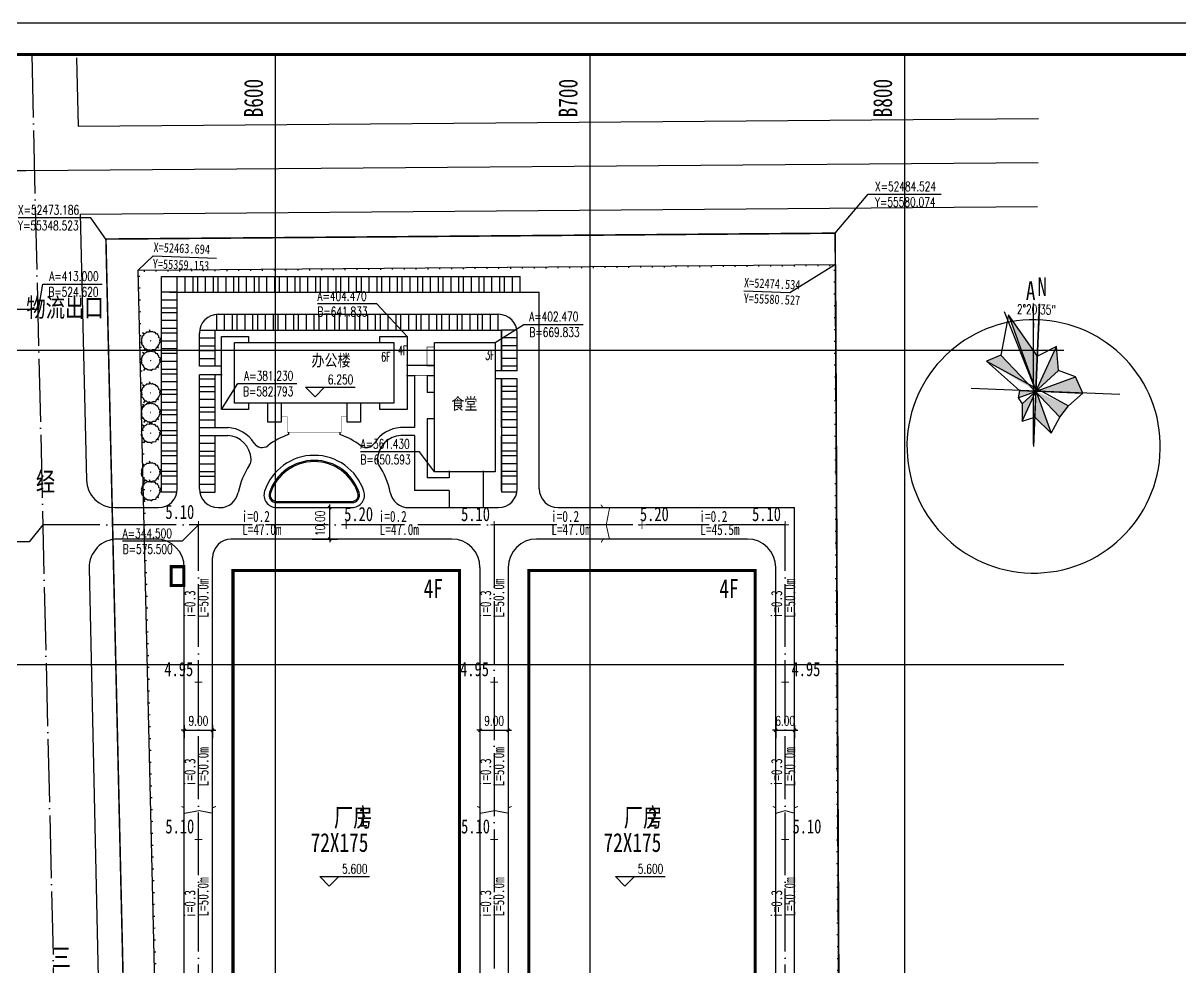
# Model space of a CAD drawing. Extents: x -170 to 1091, y -90 to 504.
# Drawn here: x 519.8 to 887.5, y 204 to 504.1 of the extents above; entities that cross this region are included whole.
import ezdxf

# ---------------------------------------------------------------- set-up
doc = ezdxf.new("R2010")
doc.units = 0
doc.header["$LTSCALE"] = 1000
for name, pattern in [('DASH', [0.35, 0.25, -0.1]), ('DOTE', [2.42, 2, -0.2, 0.02, -0.2]), ('X3', [5, 4, -1])]:
    doc.linetypes.add(name, pattern=pattern)
doc.layers.get('0').update_dxf_attribs({"linetype": 'CONTINUOUS'})
doc.layers.get('Defpoints').update_dxf_attribs({"linetype": 'CONTINUOUS'})
for name, color, linetype in [('4', 4, 'CONTINUOUS'), ('DIM_COOR', 3, 'CONTINUOUS'), ('DIM_ELEV', 3, 'CONTINUOUS'), ('DIM_SYMB', 3, 'CONTINUOUS'), ('DL', 7, 'CONTINUOUS'), ('DOTE', 1, 'DOTE'), ('PUB_DIM', 3, 'CONTINUOUS'), ('PUB_TAB', 7, 'CONTINUOUS'), ('PUB_TEXT', 7, 'CONTINUOUS'), ('PUB_TITLE', 4, 'CONTINUOUS'), ('road', 2, 'CONTINUOUS'), ('方格网', 6, 'CONTINUOUS'), ('绿化', 3, 'CONTINUOUS'), ('选址蓝线', 5, 'CONTINUOUS'), ('道路HK', 1, 'CONTINUOUS')]:
    doc.layers.add(name, color=color, linetype=linetype)
doc.styles.add('_TCH_DIM', font='SIMPLEX', dxfattribs={"bigfont": 'GBCBIG'})
doc.styles.add('_TCH_WINDOW', font='SIMPLEX', dxfattribs={"bigfont": 'GBCBIG'})
doc.styles.add('DIM_FONT', font='SIMPLEX', dxfattribs={"width": 0.7, "bigfont": 'GBCBIG'})
doc.styles.add('HT', font='', dxfattribs={"width": 0.8})
doc.styles.add('HZ', font='', dxfattribs={"width": 0.75})
doc.styles.get("Standard").update_dxf_attribs({"font": '', "width": 0.75})
doc.styles.get('HT').set_extended_font_data('SimSun')
doc.styles.get('HZ').set_extended_font_data('SimSun')
doc.styles.get('STANDARD').set_extended_font_data('SimSun')
doc.dimstyles.new('ANGL1', dxfattribs={"dimscale": 0.01, "dimtxt": 300, "dimasz": 100, "dimexe": 250, "dimexo": 300, "dimgap": 150, "dimtad": 1, "dimdec": 0, "dimtxsty": 'DIM_FONT', "dimcen": 2.5, "dimclrt": 7, "dimaunit": 1, "dimadec": 4, "dimazin": 2, "dimtfac": 1, "dimtdec": 0, "dimtix": 1, "dimtmove": 2, "dimatfit": 3})
doc.dimstyles.new('DIMN1', dxfattribs={"dimscale": 0.01, "dimtxt": 300, "dimasz": 100, "dimexe": 250, "dimexo": 300, "dimgap": 150, "dimtad": 1, "dimtxsty": 'DIM_FONT', "dimblk": 'ARCHTICK', "dimcen": 2.5, "dimclrt": 7, "dimazin": 2, "dimtfac": 1, "dimtdec": 0, "dimtix": 1, "dimtmove": 2, "dimatfit": 3, "dimldrblk": 'ARCHTICK'})

# ---------------------------------------------------------------- blocks, each defined once
blk = doc.blocks.new('$plan$00000783')
for p, q in [((-1411.4, 134.475), (-1535.375, 61.125)), ((-1535.375, 61.125), (-1420.925, 0)), ((-1249.275, 916.925), (-1459.075, 916.925)), ((-1459.075, 916.925), (-1316.025, 843.575)), ((-1420.925, 0), (-1363.725, -171.15)), ((-1382.775, 281.2), (-1411.4, 134.475)), ((-1306.5, 525.7), (-1401.85, 427.9)), ((-1401.85, 427.9), (-1382.775, 281.2)), ((-1316.025, 843.575), (-1220.675, 684.625)), ((-1220.675, 684.625), (-1306.5, 525.7)), ((-1077.625, 941.375), (-1249.275, 916.925)), ((-982.25, 1051.4), (-1077.625, 941.375)), ((-858.275, 1259.25), (-982.25, 1149.2)), ((-982.25, 1149.2), (-982.25, 1051.4)), ((-677.1, 1271.475), (-858.275, 1259.25)), ((-495.9, 1381.5), (-677.1, 1271.475)), ((-371.925, 1369.275), (-495.9, 1381.5)), ((-257.5, 1442.625), (-371.925, 1369.275)), ((-133.525, 1381.5), (-257.5, 1442.625)), ((-57.225, 1662.7), (-133.525, 1381.5)), ((-19.075, 1442.625), (-57.225, 1662.7)), ((114.425, 1418.175), (-19.075, 1442.625)), ((28.6, 36.675), (0, 0)), ((0, 0), (57.2, 0)), ((57.2, 0), (28.6, 36.675)), ((286.075, 1491.525), (114.425, 1418.175)), ((419.6, 1528.2), (286.075, 1491.525)), ((734.3, 1271.475), (419.6, 1528.2)), ((848.725, 1198.125), (734.3, 1271.475)), ((944.1, 1247.025), (848.725, 1198.125)), ((1134.825, 1185.9), (944.1, 1247.025)), ((1125.275, 1063.625), (1134.825, 1185.9)), ((1153.9, 978.05), (1125.275, 1063.625)), ((1316.025, 806.9), (1153.9, 978.05)), ((1411.375, 696.85), (1316.025, 806.9)), ((1430.45, 415.675), (1411.375, 696.85)), ((1516.275, 342.325), (1430.45, 415.675)), ((1754.675, 342.325), (1516.275, 342.325)), ((1525.8, 85.575), (1563.95, 195.6)), ((1554.425, -73.35), (1525.8, 85.575)), ((1563.95, 195.6), (1735.625, 281.2)), ((1735.625, 281.2), (1926.35, 354.55)), ((1926.35, 354.55), (1754.675, 342.325)), ((-1363.725, -171.15), (-1401.85, -330.1)), ((-1401.85, -330.1), (-1354.175, -513.475)), ((-1354.175, -513.475), (-1249.275, -586.825)), ((-1249.275, -586.825), (-1220.675, -684.65)), ((-1220.675, -684.65), (-1220.675, -806.9)), ((-1220.675, -806.9), (-1068.075, -880.25)), ((-1010.875, -1198.125), (-1077.625, -1357.05)), ((-1077.625, -1357.05), (-953.65, -1234.8)), ((-1068.075, -880.25), (-991.8, -978.05)), ((-991.8, -978.05), (-1010.875, -1198.125)), ((-953.65, -1234.8), (-829.675, -1149.225)), ((-829.675, -1149.225), (-734.3, -1173.675)), ((-734.3, -1173.675), (-619.875, -1295.925)), ((-619.875, -1295.925), (-476.825, -1405.95)), ((-476.825, -1405.95), (-343.325, -1418.175)), ((-343.325, -1418.175), (-28.625, -1503.775)), ((-28.625, -1503.775), (57.2, -1797.175)), ((57.2, -1797.175), (95.35, -1503.775)), ((95.35, -1503.775), (133.5, -1454.85)), ((133.5, -1454.85), (267, -1405.95)), ((267, -1405.95), (410.05, -1418.175)), ((410.05, -1418.175), (619.85, -1357.05)), ((619.85, -1357.05), (743.825, -1259.25)), ((743.825, -1259.25), (905.95, -1234.8)), ((905.95, -1234.8), (982.25, -1124.775)), ((982.25, -1124.775), (1125.275, -990.275)), ((1125.275, -990.275), (1134.825, -892.475)), ((1134.825, -892.475), (1182.5, -868.025)), ((1182.5, -868.025), (1354.15, -904.7)), ((1211.125, -733.55), (1354.15, -709.1)), ((1354.15, -904.7), (1211.125, -733.55)), ((1354.15, -709.1), (1401.825, -647.975)), ((1401.825, -647.975), (1459.05, -537.925)), ((1449.525, -452.35), (1487.675, -146.7)), ((1497.2, -513.475), (1449.525, -452.35)), ((1459.05, -537.925), (1497.2, -513.475)), ((1487.675, -146.7), (1554.425, -73.35))]:
    blk.add_line(p, q)
blk = doc.blocks.new('_ArchTick')
at = {"color": 0, "linetype": 'ByBlock', "const_width": 0.4}
blk.add_lwpolyline([(-0.5, -0.5), (0.5, 0.5)], dxfattribs=at)
blk = doc.blocks.new('*D60')
at = {"layer": 'Defpoints', "color": 0, "linetype": 'Continuous', "transparency": 16777216}
for p in [(571, 283.84), (580, 283.84), (580, 279.2)]:
    blk.add_point(p, dxfattribs=at)
at = {"layer": 'PUB_DIM', "color": 0, "linetype": 'Continuous', "lineweight": -2, "transparency": 16777216}
for p, q in [((571, 280.84), (571, 276.7)), ((580, 280.84), (580, 276.7)), ((571, 279.2), (570, 279.2)), ((571, 279.2), (580, 279.2)), ((580, 279.2), (581, 279.2))]:
    blk.add_line(p, q, dxfattribs=at)
blk.add_blockref('_ArchTick', (571, 279.2), dxfattribs=at)
at = {"layer": 'PUB_DIM', "color": 0, "linetype": 'Continuous', "lineweight": -2, "transparency": 16777216, "rotation": 180}
blk.add_blockref('_ArchTick', (580, 279.2), dxfattribs=at)
at = {"layer": 'PUB_DIM', "color": 7, "linetype": 'Continuous', "transparency": 16777216, "insert": (575.5, 282.2), "char_height": 3, "attachment_point": 5, "style": 'DIM_FONT'}
blk.add_mtext('\\A1;9.00', dxfattribs=at)
blk = doc.blocks.new('*D61')
at = {"layer": 'Defpoints', "color": 0, "linetype": 'Continuous', "transparency": 16777216}
for p in [(759, 283.84), (765, 283.84), (765, 279.2)]:
    blk.add_point(p, dxfattribs=at)
at = {"layer": 'PUB_DIM', "color": 0, "linetype": 'Continuous', "lineweight": -2, "transparency": 16777216}
for p, q in [((759, 280.84), (759, 276.7)), ((765, 280.84), (765, 276.7)), ((759, 279.2), (758, 279.2)), ((759, 279.2), (765, 279.2)), ((765, 279.2), (766, 279.2))]:
    blk.add_line(p, q, dxfattribs=at)
blk.add_blockref('_ArchTick', (759, 279.2), dxfattribs=at)
at = {"layer": 'PUB_DIM', "color": 0, "linetype": 'Continuous', "lineweight": -2, "transparency": 16777216, "rotation": 180}
blk.add_blockref('_ArchTick', (765, 279.2), dxfattribs=at)
at = {"layer": 'PUB_DIM', "color": 7, "linetype": 'Continuous', "transparency": 16777216, "insert": (762, 282.2), "char_height": 3, "attachment_point": 5, "style": 'DIM_FONT'}
blk.add_mtext('\\A1;6.00', dxfattribs=at)
blk = doc.blocks.new('*D62')
at = {"layer": 'Defpoints', "color": 0, "linetype": 'Continuous', "transparency": 16777216}
for p in [(665, 283.84), (674, 283.84), (674, 279.2)]:
    blk.add_point(p, dxfattribs=at)
at = {"layer": 'PUB_DIM', "color": 0, "linetype": 'Continuous', "lineweight": -2, "transparency": 16777216}
for p, q in [((665, 280.84), (665, 276.7)), ((674, 280.84), (674, 276.7)), ((665, 279.2), (664, 279.2)), ((665, 279.2), (674, 279.2)), ((674, 279.2), (675, 279.2))]:
    blk.add_line(p, q, dxfattribs=at)
blk.add_blockref('_ArchTick', (665, 279.2), dxfattribs=at)
at = {"layer": 'PUB_DIM', "color": 0, "linetype": 'Continuous', "lineweight": -2, "transparency": 16777216, "rotation": 180}
blk.add_blockref('_ArchTick', (674, 279.2), dxfattribs=at)
at = {"layer": 'PUB_DIM', "color": 7, "linetype": 'Continuous', "transparency": 16777216, "insert": (669.5, 282.2), "char_height": 3, "attachment_point": 5, "style": 'DIM_FONT'}
blk.add_mtext('\\A1;9.00', dxfattribs=at)
blk = doc.blocks.new('*D113')
at = {"layer": 'Defpoints', "color": 0, "linetype": 'Continuous', "transparency": 16777216}
for p in [(841, 411.73), (842.1, 409.72), (842.73, 411.7), (841, 369.46)]:
    blk.add_point(p, dxfattribs=at)
at = {"layer": 'PUB_DIM', "color": 0, "linetype": 'Continuous', "transparency": 16777216}
for p, q in [((841, 408.73), (841, 407.23)), ((842.61, 408.7), (842.54, 407.2))]:
    blk.add_line(p, q, dxfattribs=at)
blk.add_arc((841, 369.46), 40.27, 89.0797, 88.5772, dxfattribs=at)
for points in [[(842, 409.55), (842, 409.89), (841, 409.73)], [(841.65, 409.89), (841.64, 409.56), (842.65, 409.7)]]:
    blk.add_solid(points, dxfattribs=at)
at = {"layer": 'PUB_DIM', "color": 7, "linetype": 'Continuous', "transparency": 16777216, "insert": (841.89, 413.01), "char_height": 3, "attachment_point": 5, "rotation": 358.8285, "style": 'DIM_FONT'}
blk.add_mtext('\\A1;2°20\'35"', dxfattribs=at)
blk = doc.blocks.new('*D107')
at = {"layer": 'Defpoints', "color": 0, "linetype": 'Continuous', "transparency": 16777216}
for p in [(608.63, 350), (617.22, 350), (608.63, 340)]:
    blk.add_point(p, dxfattribs=at)
at = {"layer": 'PUB_DIM', "color": 0, "linetype": 'Continuous', "lineweight": -2, "transparency": 16777216}
for p, q in [((611.63, 350), (619.72, 350)), ((617.22, 350), (617.22, 351)), ((617.22, 340), (617.22, 350)), ((611.63, 340), (619.72, 340)), ((617.22, 340), (617.22, 339))]:
    blk.add_line(p, q, dxfattribs=at)
for p, rotation in [((617.22, 350), 270), ((617.22, 340), 90)]:
    blk.add_blockref('_ArchTick', p, dxfattribs=dict(at, rotation=rotation))
at = {"layer": 'PUB_DIM', "color": 7, "linetype": 'Continuous', "transparency": 16777216, "insert": (614.22, 345), "char_height": 3, "attachment_point": 5, "rotation": 90, "style": 'DIM_FONT'}
blk.add_mtext('\\A1;10.00', dxfattribs=at)
blk = doc.blocks.new('$LinePat$围墙')
at = {"color": 0}
blk.add_line((600, 0), (600, -160), dxfattribs=at)
at = {"color": 0, "const_width": 40}
blk.add_lwpolyline([(0, 0), (1201, 0)], dxfattribs=at)

msp = doc.modelspace()

# ---------------------------------------------------------------- linework, layer by layer
at = {"linetype": 'Continuous'}
for p, q in [((841.00053, 370.02875), (841.00053, 414.93255)), ((842.85382, 414.75485), (841.00053, 369.46054)), ((868.34183, 385.9236), (821.1794, 387.85334))]:
    msp.add_line(p, q, dxfattribs=at)
at = {"linetype": 'Continuous', "const_width": 0.3, "flags": 128}
for points in [[(703.48073, 350.93709), (704.06506, 350), (706.20759, 350), (705.13632, 344.5), (706.1589, 340), (704.16244, 340), (703.52942, 338.95606)], [(575.5, 345.74591), (575.5, 343.25409)], [(622.5, 345.74591), (622.5, 343.25409)], [(669.5, 345.74591), (669.5, 343.25409)], [(716.5, 345.74591), (716.5, 343.25409)], [(762, 345.74591), (762, 343.25409)], [(574.25409, 344.5), (576.74591, 344.5)], [(621.25409, 344.5), (623.74591, 344.5)], [(668.25409, 344.5), (670.74591, 344.5)], [(715.25409, 344.5), (717.74591, 344.5)], [(760.75409, 344.5), (763.24591, 344.5)], [(574.25409, 294.5), (576.74591, 294.5)], [(575.5, 295.74591), (575.5, 293.25409)], [(668.25409, 294.5), (670.74591, 294.5)], [(669.5, 295.74591), (669.5, 293.25409)], [(760.75409, 294.5), (763.24591, 294.5)], [(762, 295.74591), (762, 293.25409)], [(570.09968, 254.99111), (571, 254.57656), (571, 252.78018), (575.75062, 253.65534), (580, 252.82624), (580, 254.5305), (581.07526, 255.00369)], [(664.09968, 254.99111), (665, 254.57656), (665, 252.78018), (669.75062, 253.65534), (674, 252.82624), (674, 254.5305), (675.07526, 255.00369)], [(758.09968, 254.99111), (759, 254.57656), (759, 252.78018), (762, 253.65534), (765, 252.82624), (765, 254.5305), (766.07526, 255.00369)], [(574.25409, 244.5), (576.74591, 244.5)], [(575.5, 245.74591), (575.5, 243.25409)], [(668.25409, 244.5), (670.74591, 244.5)], [(669.5, 245.74591), (669.5, 243.25409)], [(760.75409, 244.5), (763.24591, 244.5)], [(762, 245.74591), (762, 243.25409)]]:
    msp.add_lwpolyline(points, dxfattribs=at)
at = {"linetype": 'Continuous', "const_width": 1, "flags": 128}
msp.add_lwpolyline([(570.85776, 331.23078), (566.85776, 331.23078), (566.85776, 325.23078), (570.85776, 325.23078)], close=True, dxfattribs=at)
at = {"linetype": 'DASH', "ltscale": 0.03, "const_width": 1, "flags": 128}
for points in [[(586.5, 330), (586.5, 155), (658.5, 155), (658.5, 330)], [(752.5, 330), (752.5, 155), (680.5, 155), (680.5, 330)]]:
    msp.add_lwpolyline(points, close=True, dxfattribs=at)
at = {"layer": '4', "linetype": 'Continuous'}
for p, q in [((563.7926, 354.96997), (563.7926, 423.46997)), ((563.7926, 423.46997), (677.7926, 423.46997)), ((568.7926, 418.46997), (568.7926, 423.46997)), ((571.2926, 418.46997), (571.2926, 423.46997)), ((573.7926, 418.46997), (573.7926, 423.46997)), ((575.2926, 418.46997), (575.2926, 423.46997)), ((577.7926, 418.46997), (577.7926, 423.46997)), ((580.2926, 418.46997), (580.2926, 423.46997)), ((581.7926, 418.46997), (581.7926, 423.46997)), ((584.2926, 418.46997), (584.2926, 423.46997)), ((586.7926, 418.46997), (586.7926, 423.46997)), ((588.2926, 418.46997), (588.2926, 423.46997)), ((590.7926, 418.46997), (590.7926, 423.46997)), ((593.2926, 418.46997), (593.2926, 423.46997)), ((594.7926, 418.46997), (594.7926, 423.46997)), ((597.2926, 418.46997), (597.2926, 423.46997)), ((599.7926, 418.46997), (599.7926, 423.46997)), ((601.2926, 418.46997), (601.2926, 423.46997)), ((603.7926, 418.46997), (603.7926, 423.46997)), ((606.2926, 418.46997), (606.2926, 423.46997)), ((607.7926, 418.46997), (607.7926, 423.46997)), ((610.2926, 418.46997), (610.2926, 423.46997)), ((612.7926, 418.46997), (612.7926, 423.46997)), ((614.2926, 418.46997), (614.2926, 423.46997)), ((616.7926, 418.46997), (616.7926, 423.46997)), ((619.2926, 418.46997), (619.2926, 423.46997)), ((620.7926, 418.46997), (620.7926, 423.46997)), ((623.2926, 418.46997), (623.2926, 423.46997)), ((625.7926, 418.46997), (625.7926, 423.46997)), ((627.2926, 418.46997), (627.2926, 423.46997)), ((629.7926, 418.46997), (629.7926, 423.46997)), ((632.2926, 418.46997), (632.2926, 423.46997)), ((633.7926, 418.46997), (633.7926, 423.46997)), ((636.2926, 418.46997), (636.2926, 423.46997)), ((638.7926, 418.46997), (638.7926, 423.46997)), ((640.2926, 418.46997), (640.2926, 423.46997)), ((642.7926, 418.46997), (642.7926, 423.46997)), ((645.2926, 418.46997), (645.2926, 423.46997)), ((646.7926, 418.46997), (646.7926, 423.46997)), ((649.2926, 418.46997), (649.2926, 423.46997)), ((651.7926, 418.46997), (651.7926, 423.46997)), ((653.2926, 418.46997), (653.2926, 423.46997)), ((655.7926, 418.46997), (655.7926, 423.46997)), ((658.2926, 418.46997), (658.2926, 423.46997)), ((659.7926, 418.46997), (659.7926, 423.46997)), ((662.2926, 418.46997), (662.2926, 423.46997)), ((664.7926, 418.46997), (664.7926, 423.46997)), ((666.2926, 418.46997), (666.2926, 423.46997)), ((668.7926, 418.46997), (668.7926, 423.46997)), ((671.2926, 418.46997), (671.2926, 423.46997)), ((672.7926, 418.46997), (672.7926, 423.46997)), ((675.2926, 418.46997), (675.2926, 423.46997)), ((677.7926, 418.46997), (677.7926, 423.46997)), ((568.7926, 418.46997), (563.7926, 418.46997)), ((568.7926, 415.96997), (563.7926, 415.96997)), ((566.2926, 418.46997), (683.8326, 418.46997)), ((568.7926, 356), (568.7926, 418.46997)), ((683.8326, 356), (683.8326, 418.46997)), ((568.7926, 413.46997), (563.7926, 413.46997)), ((568.7926, 411.96997), (563.7926, 411.96997)), ((568.7926, 409.46997), (563.7926, 409.46997)), ((581.3326, 406.46997), (581.3326, 411.46997)), ((581.7926, 411.46997), (670.8326, 411.46997)), ((583.8326, 406.46997), (583.8326, 411.46997)), ((586.3326, 406.46997), (586.3326, 411.46997)), ((586.3326, 406.46997), (586.3326, 411.46997)), ((587.8326, 406.46997), (587.8326, 411.46997)), ((590.3326, 406.46997), (590.3326, 411.46997)), ((592.8326, 406.46997), (592.8326, 411.46997)), ((594.3326, 406.46997), (594.3326, 411.46997)), ((596.8326, 406.46997), (596.8326, 411.46997)), ((599.3326, 406.46997), (599.3326, 411.46997)), ((600.8326, 406.46997), (600.8326, 411.46997)), ((603.3326, 406.46997), (603.3326, 411.46997)), ((605.8326, 406.46997), (605.8326, 411.46997)), ((607.3326, 406.46997), (607.3326, 411.46997)), ((609.8326, 406.46997), (609.8326, 411.46997)), ((612.3326, 406.46997), (612.3326, 411.46997)), ((613.8326, 406.46997), (613.8326, 411.46997)), ((616.3326, 406.46997), (616.3326, 411.46997)), ((618.8326, 406.46997), (618.8326, 411.46997)), ((620.3326, 406.46997), (620.3326, 411.46997)), ((622.8326, 406.46997), (622.8326, 411.46997)), ((625.3326, 406.46997), (625.3326, 411.46997)), ((626.8326, 406.46997), (626.8326, 411.46997)), ((629.3326, 406.46997), (629.3326, 411.46997)), ((631.8326, 406.46997), (631.8326, 411.46997)), ((633.3326, 406.46997), (633.3326, 411.46997)), ((635.8326, 406.46997), (635.8326, 411.46997)), ((638.3326, 406.46997), (638.3326, 411.46997)), ((639.8326, 406.46997), (639.8326, 411.46997)), ((642.3326, 406.46997), (642.3326, 411.46997)), ((644.8326, 406.46997), (644.8326, 411.46997)), ((646.3326, 406.46997), (646.3326, 411.46997)), ((648.8326, 406.46997), (648.8326, 411.46997)), ((651.3326, 406.46997), (651.3326, 411.46997)), ((652.8326, 406.46997), (652.8326, 411.46997)), ((655.3326, 406.46997), (655.3326, 411.46997)), ((657.8326, 406.46997), (657.8326, 411.46997)), ((659.3326, 406.46997), (659.3326, 411.46997)), ((661.8326, 406.46997), (661.8326, 411.46997)), ((664.3326, 406.46997), (664.3326, 411.46997)), ((665.8326, 406.46997), (665.8326, 411.46997)), ((668.3326, 406.46997), (668.3326, 411.46997)), ((670.8326, 406.46997), (670.8326, 411.46997)), ((568.7926, 406.96997), (563.7926, 406.96997)), ((568.7926, 405.46997), (563.7926, 405.46997)), ((575.7926, 406.46997), (580.7926, 406.46997)), ((575.7926, 395.02997), (575.7926, 405.46997)), ((580.7926, 406.46997), (671.8326, 406.46997)), ((580.7926, 395.02997), (580.7926, 406.46997)), ((671.8326, 406.46997), (671.8326, 393.46997)), ((676.8326, 406.46997), (671.8326, 406.46997)), ((671.8326, 393.46997), (671.8326, 406.46997)), ((676.8326, 393.46997), (676.8326, 405.46997)), ((568.7926, 402.96997), (563.7926, 402.96997)), ((575.7926, 403.96997), (580.7926, 403.96997)), ((575.7926, 401.46997), (580.7926, 401.46997)), ((669.8326, 402.46997), (669.8326, 387.82241)), ((676.8326, 403.96997), (671.8326, 403.96997)), ((676.8326, 401.46997), (671.8326, 401.46997)), ((568.7926, 400.46997), (563.7926, 400.46997)), ((568.7926, 398.96997), (563.7926, 398.96997)), ((575.7926, 399.96997), (580.7926, 399.96997)), ((575.7926, 397.46997), (580.7926, 397.46997)), ((676.8326, 399.96997), (671.8326, 399.96997)), ((676.8326, 397.46997), (671.8326, 397.46997)), ((568.7926, 396.46997), (563.7926, 396.46997)), ((568.7926, 393.96997), (563.7926, 393.96997)), ((582.7926, 395.02997), (575.7926, 395.02997)), ((650.5926, 392.02997), (650.5926, 395.53733)), ((676.8326, 393.46997), (669.8326, 393.46997)), ((676.8326, 394.96997), (671.8326, 394.96997)), ((568.7926, 392.46997), (563.7926, 392.46997)), ((568.7926, 389.96997), (563.7926, 389.96997)), ((575.7926, 356), (575.7926, 392.26997)), ((583.0326, 392.26997), (575.7926, 392.26997)), ((575.7926, 390.96997), (580.7926, 390.96997)), ((580.7926, 375.46997), (580.7926, 392.26997)), ((641.5926, 392.02997), (644.2126, 392.02997)), ((644.2126, 392.02997), (644.2126, 375.46997)), ((648.2126, 392.02997), (648.2126, 386.62997)), ((648.2126, 392.02997), (650.5926, 392.02997)), ((676.8326, 390.96997), (669.8326, 390.96997)), ((671.8326, 375.46997), (671.8326, 390.96997)), ((671.8326, 390.96997), (671.8326, 354.96997)), ((676.8326, 356), (676.8326, 390.96997)), ((568.7926, 387.46997), (563.7926, 387.46997)), ((575.7926, 388.46997), (580.7926, 388.46997)), ((575.7926, 386.96997), (580.7926, 386.96997)), ((650.5926, 386.62997), (648.2126, 386.62997)), ((676.8326, 388.46997), (671.8326, 388.46997)), ((676.8326, 386.96997), (671.8326, 386.96997)), ((568.7926, 385.96997), (563.7926, 385.96997)), ((568.7926, 383.46997), (563.7926, 383.46997)), ((575.7926, 384.46997), (580.7926, 384.46997)), ((676.8326, 384.46997), (671.8326, 384.46997)), ((568.7926, 380.96997), (563.7926, 380.96997)), ((568.7926, 379.46997), (563.7926, 379.46997)), ((575.7926, 381.96997), (580.7926, 381.96997)), ((575.7926, 380.46997), (580.7926, 380.46997)), ((676.8326, 381.96997), (671.8326, 381.96997)), ((676.8326, 380.46997), (671.8326, 380.46997)), ((568.7926, 376.96997), (563.7926, 376.96997)), ((575.7926, 377.96997), (580.7926, 377.96997)), ((575.7926, 375.46997), (580.7926, 375.46997)), ((580.7926, 375.46997), (584.90476, 375.46997)), ((644.2126, 375.46997), (639.72044, 375.46997)), ((650.5926, 378.22997), (648.2126, 378.22997)), ((648.2126, 378.22997), (648.2126, 359.42997)), ((676.8326, 377.96997), (671.8326, 377.96997)), ((676.8326, 375.46997), (671.8326, 375.46997)), ((568.7926, 374.46997), (563.7926, 374.46997)), ((568.7926, 372.96997), (563.7926, 372.96997)), ((575.7926, 372.96997), (580.7926, 372.96997)), ((580.7926, 354.96997), (580.7926, 372.96997)), ((580.7926, 372.96997), (584.81935, 372.96997)), ((604.1626, 374.02997), (604.1626, 373.24248)), ((620.4626, 374.02997), (620.4626, 373.24248)), ((644.2126, 372.96997), (639.80585, 372.96997)), ((644.2126, 372.96997), (644.2126, 355.42997)), ((671.8326, 355.46997), (671.8326, 372.96997)), ((676.8326, 372.96997), (671.8326, 372.96997)), ((568.7926, 370.46997), (563.7926, 370.46997)), ((568.7926, 367.96997), (563.7926, 367.96997)), ((575.7926, 370.46997), (580.7926, 370.46997)), ((575.7926, 367.96997), (580.7926, 367.96997)), ((676.8326, 370.46997), (671.8326, 370.46997)), ((676.8326, 367.96997), (671.8326, 367.96997)), ((568.7926, 366.46997), (563.7926, 366.46997)), ((575.7926, 366.46997), (580.7926, 366.46997)), ((676.8326, 366.46997), (671.8326, 366.46997)), ((568.7926, 363.96997), (563.7926, 363.96997)), ((568.7926, 361.46997), (563.7926, 361.46997)), ((575.7926, 363.96997), (580.7926, 363.96997)), ((575.7926, 361.46997), (580.7926, 361.46997)), ((655.2326, 361.66997), (655.2326, 359.42997)), ((666.0326, 361.66997), (666.0326, 350)), ((676.8326, 363.96997), (671.8326, 363.96997)), ((676.8326, 361.46997), (671.8326, 361.46997)), ((568.7926, 359.96997), (563.7926, 359.96997)), ((568.7926, 357.46997), (563.7926, 357.46997)), ((575.7926, 359.96997), (580.7926, 359.96997)), ((575.7926, 357.46997), (580.7926, 357.46997)), ((655.2326, 359.42997), (648.2126, 359.42997)), ((676.8326, 359.96997), (671.8326, 359.96997)), ((676.8326, 357.46997), (671.8326, 357.46997)), ((568.70352, 354.96997), (563.7926, 354.96997)), ((575.88167, 354.96997), (580.7926, 354.96997)), ((655.2326, 355.42997), (644.2126, 355.42997)), ((655.2326, 355.42997), (655.2326, 350)), ((676.74352, 354.96997), (671.8326, 354.96997)), ((548.88006, 350), (562.7926, 350)), ((600.33278, 352), (624.29242, 352)), ((600.33278, 351.6), (624.29242, 351.6)), ((600.33278, 350), (624.29242, 350)), ((642.34916, 350), (655.2326, 350)), ((655.2326, 350), (666.0326, 350)), ((666.0326, 350), (670.8326, 350))]:
    msp.add_line(p, q, dxfattribs=at)
at = {"layer": '4', "linetype": 'X3', "ltscale": 0.34}
msp.add_line((641.5926, 395.26997), (650.5926, 395.26997), dxfattribs=at)
at = {"layer": '4', "linetype": 'Continuous', "const_width": 0.2}
msp.add_lwpolyline([(650.5926, 401.11997), (648.1126, 401.11997), (648.1126, 395.02997), (650.5926, 395.02997)], dxfattribs=at)
at = {"layer": '4', "linetype": 'X3', "ltscale": 0.34, "const_width": 0.2}
for points in [[(641.8326, 395.26997), (648.2326, 395.26997)], [(641.8326, 392.02997), (650.5926, 392.02997)]]:
    msp.add_lwpolyline(points, dxfattribs=at)
at = {"layer": '4', "linetype": 'X3', "ltscale": 0.34, "const_width": 0.1, "flags": 128}
msp.add_lwpolyline([(601.8326, 378.94997), (603.6626, 378.94997), (603.6626, 373.87997), (620.9626, 373.87997), (620.9626, 378.94997), (622.7926, 378.94997)], dxfattribs=at)
at = {"layer": '4', "linetype": 'Continuous'}
for centre, radius, start, end in [((581.7926, 405.46997), 6, 90, 180), ((670.8326, 405.46997), 6, 0, 90), ((584.23, 364.9384), 10.55316, 31.9162484, 86.3340381), ((640.3952, 364.9384), 10.55316, 93.6659619, 148.0837516), ((584.23, 364.9384), 8.05316, 3.5539249, 86.3340381), ((612.3126, 350), 24.62997, 109.3232702, 126.8709367), ((612.3126, 350), 24.62997, 53.1290633, 70.6767298), ((640.3952, 364.9384), 8.05316, 93.6659619, 176.4460751), ((595.73422, 372.10368), 3, 211.9162484, 306.8709367), ((628.89098, 372.10368), 3, 233.1290633, 328.0837516), ((589.27344, 365.25164), 3, 326.4959338, 3.5539249), ((612.3126, 350), 16.62997, 18.463895, 161.536105), ((612.3126, 350), 15.02997, 18.463895, 161.536105), ((612.3126, 350), 14.62997, 18.463895, 161.536105), ((635.35176, 365.25164), 3, 176.4460751, 213.5040662), ((612.3126, 350), 24.62997, 146.4959338, 168.7034804), ((612.3126, 350), 24.62997, 11.2965196, 33.5040662), ((548.88006, 359), 9, 181.3299364, 270), ((562.7926, 356), 6, 270, 0), ((581.7926, 356), 6, 180, 270), ((582.27604, 356), 6, 270, 348.7034804), ((600.33278, 354), 4, 161.536105, 270), ((600.33278, 354), 2.4, 161.536105, 270), ((600.33278, 354), 2, 161.536105, 270), ((624.29242, 354), 4, 270, 18.463895), ((624.29242, 354), 2.4, 270, 18.463895), ((624.29242, 354), 2, 270, 18.463895), ((642.34916, 356), 6, 191.2965196, 270), ((670.8326, 356), 6, 270, 0), ((689.8326, 356), 6, 180, 270)]:
    msp.add_arc(centre, radius, start, end, dxfattribs=at)
at = {"layer": 'Defpoints', "color": 0, "linetype": 'ByBlock'}
for p in [(831.69545, 412.29393), (842.85382, 414.75485), (841.75578, 387.0864)]:
    msp.add_point(p, dxfattribs=at)
at = {"layer": 'DIM_COOR', "color": 3, "linetype": 'Continuous'}
for p, q in [((777.92642, 437.25054), (788.43354, 449.64548)), ((788.43354, 449.64548), (811.64354, 449.64548)), ((541.25001, 442.17744), (518.15001, 442.17744)), ((546.10613, 435.38808), (541.25001, 442.17744))]:
    msp.add_line(p, q, dxfattribs=at)
at = {"layer": 'DIM_COOR', "color": 4, "linetype": 'Continuous'}
for p, q in [((524.62021, 413), (526.09125, 421.0697)), ((526.09125, 421.0697), (544.90125, 421.0697)), ((632.2375, 414.80022), (613.3175, 414.80022)), ((641.8326, 404.46997), (632.2375, 414.80022)), ((669.8326, 402.46997), (678.89943, 408.26247)), ((678.89943, 408.26247), (697.81943, 408.26247)), ((582.7926, 381.22997), (588.00435, 389.43821)), ((588.00435, 389.43821), (606.81435, 389.43821)), ((645.82318, 367.77137), (627.01318, 367.77137)), ((650.5926, 361.42997), (645.82318, 367.77137)), ((526.04112, 344.5), (521.64656, 339.10726)), ((575.5, 344.5), (570.33017, 339.31566)), ((521.64656, 339.10726), (502.72656, 339.10726)), ((570.33017, 339.31566), (551.41017, 339.31566))]:
    msp.add_line(p, q, dxfattribs=at)
at = {"layer": 'DIM_ELEV', "linetype": 'Continuous'}
for p, q in [((612.56223, 385.27192), (609.56223, 388.27192)), ((609.56223, 388.27192), (625.3254, 388.27192)), ((612.56223, 385.27192), (615.56223, 388.27192)), ((617.08299, 229.66454), (614.08299, 232.66454)), ((614.08299, 232.66454), (629.84616, 232.66454)), ((617.08299, 229.66454), (620.08299, 232.66454)), ((711.08299, 229.66454), (708.08299, 232.66454)), ((708.08299, 232.66454), (723.84616, 232.66454)), ((711.08299, 229.66454), (714.08299, 232.66454))]:
    msp.add_line(p, q, dxfattribs=at)
at = {"layer": 'DIM_SYMB', "linetype": 'Continuous'}
for points in [[(599.8937, 344.5, 0, 0, 0), (588.82722, 344.5, 0.8, 0, 0), (585.82722, 344.5, 0, 0, 0)], [(632.42489, 344.5, 0, 0, 0), (643.49137, 344.5, 0.8, 0, 0), (646.49137, 344.5, 0, 0, 0)], [(698.19688, 344.5, 0, 0, 0), (687.1304, 344.5, 0.8, 0, 0), (684.1304, 344.5, 0, 0, 0)], [(734.35469, 344.5, 0, 0, 0), (745.42116, 344.5, 0.8, 0, 0), (748.42116, 344.5, 0, 0, 0)], [(607.83219, 332.60726, 0, 0, 0), (605.02384, 335.48916, 0.4, 0, 0), (603.97697, 336.56344, 0, 0, 0)], [(637.16781, 332.60726, 0, 0, 0), (639.97616, 335.48916, 0.4, 0, 0), (641.02303, 336.56344, 0, 0, 0)], [(700.64271, 332.60726, 0, 0, 0), (697.83436, 335.48916, 0.4, 0, 0), (696.7875, 336.56344, 0, 0, 0)], [(729.97833, 332.60726, 0, 0, 0), (732.78668, 335.48916, 0.4, 0, 0), (733.83355, 336.56344, 0, 0, 0)], [(575.5, 324.44901, 0, 0, 0), (575.5, 313.38253, 0.8, 0, 0), (575.5, 310.38253, 0, 0, 0)], [(669.5, 324.44901, 0, 0, 0), (669.5, 313.38253, 0.8, 0, 0), (669.5, 310.38253, 0, 0, 0)], [(762, 324.44901, 0, 0, 0), (762, 313.38253, 0.8, 0, 0), (762, 310.38253, 0, 0, 0)], [(575.5, 259.32174, 0, 0, 0), (575.5, 270.38821, 0.8, 0, 0), (575.5, 273.38821, 0, 0, 0)], [(669.5, 259.32174, 0, 0, 0), (669.5, 270.38821, 0.8, 0, 0), (669.5, 273.38821, 0, 0, 0)], [(762, 259.32174, 0, 0, 0), (762, 270.38821, 0.8, 0, 0), (762, 273.38821, 0, 0, 0)], [(575.5, 228.92975, 0, 0, 0), (575.5, 217.86327, 0.8, 0, 0), (575.5, 214.86327, 0, 0, 0)], [(669.5, 228.92975, 0, 0, 0), (669.5, 217.86327, 0.8, 0, 0), (669.5, 214.86327, 0, 0, 0)], [(762, 228.92975, 0, 0, 0), (762, 217.86327, 0.8, 0, 0), (762, 214.86327, 0, 0, 0)]]:
    msp.add_lwpolyline(points, format="xyseb", dxfattribs=at)
at = {"layer": 'DL', "color": 7}
for p, q in [((841.71872, 387.01294), (842.85382, 414.75485)), ((832.97955, 411.28089), (846.60034, 373.71426)), ((837.33321, 377.54053), (848.29698, 401.22155)), ((830.58107, 398.51637), (849.29704, 378.78799)), ((841.38341, 378.81823), (842.17594, 398.18754)), ((826.01983, 396.56445), (852.09475, 382.3459)), ((837.33208, 382.97116), (848.847, 393.58082)), ((836.11927, 384.95752), (854.31747, 391.63763)), ((836.5039, 387.22631), (856.61818, 386.4033))]:
    msp.add_line(p, q, dxfattribs=at)
at = {"layer": 'DL', "linetype": 'Continuous'}
for p, q in [((582.7926, 381.22997), (582.7926, 404.46997)), ((582.7926, 404.46997), (591.4326, 404.46997)), ((591.4326, 404.46997), (591.4326, 402.46997)), ((633.1926, 402.46997), (633.1926, 404.46997)), ((633.1926, 404.46997), (641.8326, 404.46997)), ((641.8326, 404.46997), (641.8326, 381.22997)), ((586.9926, 402.46997), (637.6326, 402.46997)), ((586.9926, 383.22997), (586.9926, 402.46997)), ((591.4326, 402.46997), (633.1926, 402.46997)), ((637.6326, 402.46997), (637.6326, 383.22997)), ((650.5926, 361.42997), (650.5926, 402.46997)), ((650.5926, 402.46997), (669.8326, 402.46997)), ((669.8326, 402.46997), (669.8326, 361.42997)), ((637.6326, 383.22997), (586.9926, 383.22997)), ((591.4326, 383.22997), (591.4326, 381.22997)), ((597.5926, 383.22997), (591.4326, 383.22997)), ((597.5926, 377.22997), (597.5926, 383.22997)), ((622.7926, 383.22997), (601.8326, 383.22997)), ((601.8326, 383.22997), (601.8326, 377.22997)), ((622.7926, 377.22997), (622.7926, 383.22997)), ((633.1926, 383.22997), (627.0326, 383.22997)), ((627.0326, 383.22997), (627.0326, 377.22997)), ((633.1926, 381.22997), (633.1926, 383.22997)), ((591.4326, 381.22997), (582.7926, 381.22997)), ((641.8326, 381.22997), (633.1926, 381.22997)), ((601.8326, 377.22997), (597.5926, 377.22997)), ((627.0326, 377.22997), (622.7926, 377.22997)), ((669.8326, 361.42997), (650.5926, 361.42997))]:
    msp.add_line(p, q, dxfattribs=at)
at = {"layer": 'DL', "color": 3, "linetype": 'Continuous', "flags": 128}
msp.add_lwpolyline([(841.75578, 387.0864), (831.69545, 412.29393)], dxfattribs=at)
at = {"layer": 'DL', "color": 7}
msp.add_lwpolyline([(832.97955, 411.28089), (830.58107, 398.51637), (826.01983, 396.56445), (836.5039, 387.22631), (836.11927, 384.95752), (837.33208, 382.97116), (837.33321, 377.54053), (841.38341, 378.81823), (846.60034, 373.71426), (849.29704, 378.78799), (852.09475, 382.3459), (856.61818, 386.4033), (854.31747, 391.63763), (848.847, 393.58082), (848.29698, 401.22155), (842.17594, 398.18754)], close=True, dxfattribs=at)
for points in [[(842.85382, 414.75485), (842.06865, 409.72218), (843.16168, 409.67746)], [(841.71872, 387.01294), (842.17594, 398.18754), (832.97955, 411.28089)], [(841.71872, 387.01294), (848.29698, 401.22155), (848.847, 393.58082)], [(841.60433, 387.13708), (830.58107, 398.51637), (826.01983, 396.56445)], [(854.31747, 391.63763), (841.71872, 387.01294), (856.61818, 386.4033)], [(841.62144, 387.05797), (836.5039, 387.22631), (836.11927, 384.95752)], [(841.71872, 387.01294), (837.33208, 382.97116), (837.33321, 377.54053)], [(841.70025, 386.97306), (841.38341, 378.81823), (846.60034, 373.71426)], [(841.62144, 387.05797), (849.25888, 378.82941), (852.09475, 382.3459)]]:
    msp.add_solid(points, dxfattribs=at)
at = {"layer": 'DOTE', "ltscale": 0.01}
for p, q in [((522.50041, 494.06478), (534.80468, -25.68454)), ((524.78721, 413), (-2.5, 413)), ((762, 344.5), (526.04112, 344.5)), ((575.5, 39.5), (575.5, 344.5)), ((669.5, 344.5), (669.5, 143.5)), ((762, 39.5), (762, 344.83258))]:
    msp.add_line(p, q, dxfattribs=at)
at = {"layer": 'DOTE', "ltscale": 10}
msp.add_line((-145.07823, 457.18428), (520.59362, 457.18428), dxfattribs=at)
msp.add_lwpolyline([(520.59362, 457.18428), (842.39047, 459.7691)], dxfattribs=at)
at = {"layer": 'DOTE', "linetype": 'DOTE', "ltscale": 0.01, "const_width": 0.5, "flags": 128}
msp.add_lwpolyline([(779.8335, 9.79368), (777.91501, 437.27128), (546.09476, 435.40301), (556.20161, 0.56151)], close=True, dxfattribs=at)
at = {"layer": 'PUB_TITLE', "linetype": 'Continuous'}
msp.add_lwpolyline([(-170.07823, -89.93522), (1090.92177, -89.93522), (1090.92177, 504.06478), (-170.07823, 504.06478)], close=True, dxfattribs=at)
at = {"layer": 'PUB_TITLE', "linetype": 'Continuous', "const_width": 1}
msp.add_lwpolyline([(-145.07823, -79.93522), (1080.92177, -79.93522), (1080.92177, 494.06478), (-145.07823, 494.06478)], close=True, dxfattribs=at)
at = {"layer": 'road', "linetype": 'Continuous'}
for p, q in [((581.7926, 350), (582.27604, 350)), ((689.8326, 350), (765, 350)), ((765, 35), (765, 350)), ((561.81908, 340), (549.76228, 340)), ((656, 340), (585.81908, 340)), ((750, 340), (683, 340)), ((571, 157), (571, 331)), ((580, 157), (580, 334)), ((665, 331), (665, 157)), ((674, 331), (674, 157)), ((759, 157), (759, 331))]:
    msp.add_line(p, q, dxfattribs=at)
for centre, radius, start, end in [((549.76228, 331), 9, 90, 181.2552455), ((562, 331), 9, 0, 90), ((586, 334), 6, 90, 180), ((656, 331), 9, 0, 90), ((683, 331), 9, 90, 180), ((750, 331), 9, 0, 90)]:
    msp.add_arc(centre, radius, start, end, dxfattribs=at)
at = {"layer": '方格网', "color": 6, "linetype": 'Continuous'}
for p, q in [((600, -54.65023), (600, 494.06478)), ((700, -35.27667), (700, 494.06478)), ((800, -35.27667), (800, 494.06478)), ((850.549, 400), (-76.88164, 400)), ((850.549, 300), (-76.88164, 300))]:
    msp.add_line(p, q, dxfattribs=at)
at = {"layer": '选址蓝线', "color": 0, "linetype": 'Continuous'}
for p, q in [((556.34611, 425.50203), (561.07117, 430.09953)), ((561.07117, 430.09953), (581.19923, 429.29832)), ((777.97765, 427.3337), (763.47609, 418.28316)), ((763.47609, 418.28316), (748.82175, 418.88072))]:
    msp.add_line(p, q, dxfattribs=at)
at = {"layer": '选址蓝线', "color": 5, "linetype": 'Continuous', "flags": 128}
msp.add_lwpolyline([(556.34611, 425.50203), (777.97765, 427.3337), (779.81957, 34.87309), (565.71388, 25.99015)], close=True, dxfattribs=at)
at = {"layer": '道路HK', "color": 1, "linetype": 'Continuous', "ltscale": 300}
for p, q in [((537.27005, 471.31869), (842.58103, 473.77108)), ((537.92, 443.32296), (842.19991, 445.76709)), ((537.92, 443.32296), (539.88249, 358.79111)), ((540.76444, 330.80284), (544.57707, 156.80284))]:
    msp.add_line(p, q, dxfattribs=at)
at = {"layer": '道路HK', "color": 1, "linetype": 'ByBlock', "ltscale": 10}
msp.add_lwpolyline([(536.76707, 492.98413), (537.27005, 471.31869)], dxfattribs=at)
msp.add_lwpolyline([(536.76707, 492.98413), (537.27005, 471.31869)], dxfattribs=at)

# ---------------------------------------------------------------- block references
at = {"linetype": 'Continuous', "yscale": 0.003125, "zscale": 0.003125}
for p, xscale, rotation in [((672.79658, 426.46443), 0.0031291473178011, 0.4735087216847448), ((676.55305, 426.49548), 0.0031291473178011, 0.4735087216847448), ((680.30951, 426.52652), 0.0031291473178011, 0.4735087216847448), ((684.06598, 426.55757), 0.0031291473178011, 0.4735087216847448), ((687.82245, 426.58861), 0.0031291473178011, 0.4735087216847448), ((691.57891, 426.61966), 0.0031291473178011, 0.4735087216847448), ((695.33538, 426.65071), 0.0031291473178011, 0.4735087216847448), ((699.09185, 426.68175), 0.0031291473178011, 0.4735087216847448), ((702.84831, 426.7128), 0.0031291473178011, 0.4735087216847448), ((706.60478, 426.74384), 0.0031291473178011, 0.4735087216847448), ((710.36125, 426.77489), 0.0031291473178011, 0.4735087216847448), ((714.11771, 426.80593), 0.0031291473178011, 0.4735087216847448), ((717.87418, 426.83698), 0.0031291473178011, 0.4735087216847448), ((721.63065, 426.86802), 0.0031291473178011, 0.4735087216847448), ((725.38711, 426.89907), 0.0031291473178011, 0.4735087216847448), ((729.14358, 426.93011), 0.0031291473178011, 0.4735087216847448), ((732.90005, 426.96116), 0.0031291473178011, 0.4735087216847448), ((736.65651, 426.9922), 0.0031291473178011, 0.4735087216847448), ((740.41298, 427.02325), 0.0031291473178011, 0.4735087216847448), ((744.16945, 427.05429), 0.0031291473178011, 0.4735087216847448), ((747.92591, 427.08534), 0.0031291473178011, 0.4735087216847448), ((751.68238, 427.11638), 0.0031291473178011, 0.4735087216847448), ((755.43885, 427.14743), 0.0031291473178011, 0.4735087216847448), ((759.19531, 427.17847), 0.0031291473178011, 0.4735087216847448), ((762.95178, 427.20952), 0.0031291473178011, 0.4735087216847448), ((766.70825, 427.24056), 0.0031291473178011, 0.4735087216847448), ((770.46471, 427.27161), 0.0031291473178011, 0.4735087216847448), ((774.22118, 427.30266), 0.0031291473178011, 0.4735087216847448), ((777.97765, 427.3337), 0.0031433964964733, 270.2689021398636), ((556.43449, 421.73305), 0.0031403267353883, 91.343227247698), ((556.34611, 425.50203), 0.0031291473178011, 0.4735087216847448), ((560.10258, 425.53308), 0.0031291473178011, 0.4735087216847448), ((563.85905, 425.56412), 0.0031291473178011, 0.4735087216847448), ((567.61551, 425.59517), 0.0031291473178011, 0.4735087216847448), ((571.37198, 425.62621), 0.0031291473178011, 0.4735087216847448), ((575.12845, 425.65726), 0.0031291473178011, 0.4735087216847448), ((578.88491, 425.6883), 0.0031291473178011, 0.4735087216847448), ((582.64138, 425.71935), 0.0031291473178011, 0.4735087216847448), ((586.39785, 425.75039), 0.0031291473178011, 0.4735087216847448), ((590.15431, 425.78144), 0.0031291473178011, 0.4735087216847448), ((593.91078, 425.81248), 0.0031291473178011, 0.4735087216847448), ((597.66725, 425.84353), 0.0031291473178011, 0.4735087216847448), ((601.42371, 425.87457), 0.0031291473178011, 0.4735087216847448), ((605.18018, 425.90562), 0.0031291473178011, 0.4735087216847448), ((608.93665, 425.93667), 0.0031291473178011, 0.4735087216847448), ((612.69311, 425.96771), 0.0031291473178011, 0.4735087216847448), ((616.44958, 425.99876), 0.0031291473178011, 0.4735087216847448), ((620.20605, 426.0298), 0.0031291473178011, 0.4735087216847448), ((623.96251, 426.06085), 0.0031291473178011, 0.4735087216847448), ((627.71898, 426.09189), 0.0031291473178011, 0.4735087216847448), ((631.47545, 426.12294), 0.0031291473178011, 0.4735087216847448), ((635.23191, 426.15398), 0.0031291473178011, 0.4735087216847448), ((638.98838, 426.18503), 0.0031291473178011, 0.4735087216847448), ((642.74485, 426.21607), 0.0031291473178011, 0.4735087216847448), ((646.50131, 426.24712), 0.0031291473178011, 0.4735087216847448), ((650.25778, 426.27816), 0.0031291473178011, 0.4735087216847448), ((654.01425, 426.30921), 0.0031291473178011, 0.4735087216847448), ((657.77071, 426.34025), 0.0031291473178011, 0.4735087216847448), ((661.52718, 426.3713), 0.0031291473178011, 0.4735087216847448), ((665.28365, 426.40234), 0.0031291473178011, 0.4735087216847448), ((669.04011, 426.43339), 0.0031291473178011, 0.4735087216847448), ((777.99536, 423.56004), 0.0031433964964733, 270.2689021398636), ((556.52286, 417.96407), 0.0031403267353883, 91.343227247698), ((778.01307, 419.78638), 0.0031433964964733, 270.2689021398636), ((556.61124, 414.19509), 0.0031403267353883, 91.343227247698), ((778.03078, 416.01272), 0.0031433964964733, 270.2689021398636), ((556.69961, 410.42611), 0.0031403267353883, 91.343227247698), ((778.04849, 412.23906), 0.0031433964964733, 270.2689021398636), ((556.78799, 406.65713), 0.0031403267353883, 91.343227247698), ((778.0662, 408.4654), 0.0031433964964733, 270.2689021398636), ((556.87636, 402.88815), 0.0031403267353883, 91.343227247698), ((778.08391, 404.69174), 0.0031433964964733, 270.2689021398636), ((556.96474, 399.11917), 0.0031403267353883, 91.343227247698), ((778.10162, 400.91808), 0.0031433964964733, 270.2689021398636), ((557.05312, 395.35019), 0.0031403267353883, 91.343227247698), ((778.11933, 397.14442), 0.0031433964964733, 270.2689021398636), ((557.14149, 391.58121), 0.0031403267353883, 91.343227247698), ((557.22987, 387.81223), 0.0031403267353883, 91.343227247698), ((778.13704, 393.37076), 0.0031433964964733, 270.2689021398636), ((557.31824, 384.04325), 0.0031403267353883, 91.343227247698), ((778.15475, 389.5971), 0.0031433964964733, 270.2689021398636), ((557.40662, 380.27427), 0.0031403267353883, 91.343227247698), ((778.17246, 385.82344), 0.0031433964964733, 270.2689021398636), ((557.49499, 376.50529), 0.0031403267353883, 91.343227247698), ((778.19018, 382.04978), 0.0031433964964733, 270.2689021398636), ((557.58337, 372.73631), 0.0031403267353883, 91.343227247698), ((778.20789, 378.27612), 0.0031433964964733, 270.2689021398636), ((557.67174, 368.96733), 0.0031403267353883, 91.343227247698), ((778.2256, 374.50246), 0.0031433964964733, 270.2689021398636), ((557.76012, 365.19835), 0.0031403267353883, 91.343227247698), ((778.24331, 370.7288), 0.0031433964964733, 270.2689021398636), ((557.84849, 361.42937), 0.0031403267353883, 91.343227247698), ((778.26102, 366.95514), 0.0031433964964733, 270.2689021398636), ((557.93687, 357.66039), 0.0031403267353883, 91.343227247698), ((778.27873, 363.18148), 0.0031433964964733, 270.2689021398636), ((558.02524, 353.89141), 0.0031403267353883, 91.343227247698), ((778.29644, 359.40782), 0.0031433964964733, 270.2689021398636), ((558.11362, 350.12243), 0.0031403267353883, 91.343227247698), ((778.31415, 355.63416), 0.0031433964964733, 270.2689021398636), ((558.20199, 346.35345), 0.0031403267353883, 91.343227247698), ((778.33186, 351.86051), 0.0031433964964733, 270.2689021398636), ((558.29037, 342.58447), 0.0031403267353883, 91.343227247698), ((778.34957, 348.08685), 0.0031433964964733, 270.2689021398636), ((558.37874, 338.81549), 0.0031403267353883, 91.343227247698), ((778.36728, 344.31319), 0.0031433964964733, 270.2689021398636), ((558.46712, 335.04651), 0.0031403267353883, 91.343227247698), ((778.38499, 340.53953), 0.0031433964964733, 270.2689021398636), ((558.55549, 331.27753), 0.0031403267353883, 91.343227247698), ((778.4027, 336.76587), 0.0031433964964733, 270.2689021398636), ((558.64387, 327.50855), 0.0031403267353883, 91.343227247698), ((778.42042, 332.99221), 0.0031433964964733, 270.2689021398636), ((558.73224, 323.73957), 0.0031403267353883, 91.343227247698), ((778.43813, 329.21855), 0.0031433964964733, 270.2689021398636), ((558.82062, 319.97059), 0.0031403267353883, 91.343227247698), ((778.45584, 325.44489), 0.0031433964964733, 270.2689021398636), ((558.90899, 316.20161), 0.0031403267353883, 91.343227247698), ((778.47355, 321.67123), 0.0031433964964733, 270.2689021398636), ((558.99737, 312.43263), 0.0031403267353883, 91.343227247698), ((778.49126, 317.89757), 0.0031433964964733, 270.2689021398636), ((778.50897, 314.12391), 0.0031433964964733, 270.2689021398636), ((559.08574, 308.66365), 0.0031403267353883, 91.343227247698), ((778.52668, 310.35025), 0.0031433964964733, 270.2689021398636), ((559.17412, 304.89467), 0.0031403267353883, 91.343227247698), ((778.54439, 306.57659), 0.0031433964964733, 270.2689021398636), ((559.26249, 301.12569), 0.0031403267353883, 91.343227247698), ((778.5621, 302.80293), 0.0031433964964733, 270.2689021398636), ((559.35087, 297.35671), 0.0031403267353883, 91.343227247698), ((778.57981, 299.02927), 0.0031433964964733, 270.2689021398636), ((559.43924, 293.58773), 0.0031403267353883, 91.343227247698), ((778.59752, 295.25561), 0.0031433964964733, 270.2689021398636), ((559.52762, 289.81875), 0.0031403267353883, 91.343227247698), ((778.61523, 291.48195), 0.0031433964964733, 270.2689021398636), ((559.616, 286.04977), 0.0031403267353883, 91.343227247698), ((778.63294, 287.70829), 0.0031433964964733, 270.2689021398636), ((559.70437, 282.28079), 0.0031403267353883, 91.343227247698), ((778.65066, 283.93463), 0.0031433964964733, 270.2689021398636), ((559.79275, 278.51181), 0.0031403267353883, 91.343227247698), ((778.66837, 280.16097), 0.0031433964964733, 270.2689021398636), ((559.88112, 274.74283), 0.0031403267353883, 91.343227247698), ((778.68608, 276.38731), 0.0031433964964733, 270.2689021398636), ((559.9695, 270.97385), 0.0031403267353883, 91.343227247698), ((778.70379, 272.61365), 0.0031433964964733, 270.2689021398636), ((560.05787, 267.20487), 0.0031403267353883, 91.343227247698), ((778.7215, 268.83999), 0.0031433964964733, 270.2689021398636), ((560.14625, 263.43589), 0.0031403267353883, 91.343227247698), ((778.73921, 265.06633), 0.0031433964964733, 270.2689021398636), ((560.23462, 259.66691), 0.0031403267353883, 91.343227247698), ((778.75692, 261.29267), 0.0031433964964733, 270.2689021398636), ((560.323, 255.89793), 0.0031403267353883, 91.343227247698), ((778.77463, 257.51901), 0.0031433964964733, 270.2689021398636), ((560.41137, 252.12895), 0.0031403267353883, 91.343227247698), ((778.79234, 253.74535), 0.0031433964964733, 270.2689021398636), ((560.49975, 248.35997), 0.0031403267353883, 91.343227247698), ((778.81005, 249.97169), 0.0031433964964733, 270.2689021398636), ((560.58812, 244.59099), 0.0031403267353883, 91.343227247698), ((560.6765, 240.82201), 0.0031403267353883, 91.343227247698), ((778.82776, 246.19803), 0.0031433964964733, 270.2689021398636), ((560.76487, 237.05303), 0.0031403267353883, 91.343227247698), ((778.84547, 242.42437), 0.0031433964964733, 270.2689021398636), ((560.85325, 233.28405), 0.0031403267353883, 91.343227247698), ((778.86318, 238.65071), 0.0031433964964733, 270.2689021398636), ((560.94162, 229.51507), 0.0031403267353883, 91.343227247698), ((778.8809, 234.87705), 0.0031433964964733, 270.2689021398636), ((561.03, 225.74609), 0.0031403267353883, 91.343227247698), ((778.89861, 231.10339), 0.0031433964964733, 270.2689021398636), ((561.11837, 221.97711), 0.0031403267353883, 91.343227247698), ((778.91632, 227.32973), 0.0031433964964733, 270.2689021398636), ((561.20675, 218.20813), 0.0031403267353883, 91.343227247698), ((778.93403, 223.55607), 0.0031433964964733, 270.2689021398636), ((561.29512, 214.43915), 0.0031403267353883, 91.343227247698), ((778.95174, 219.78241), 0.0031433964964733, 270.2689021398636), ((561.3835, 210.67017), 0.0031403267353883, 91.343227247698), ((778.96945, 216.00875), 0.0031433964964733, 270.2689021398636), ((561.47187, 206.90119), 0.0031403267353883, 91.343227247698), ((778.98716, 212.23509), 0.0031433964964733, 270.2689021398636), ((561.56025, 203.13221), 0.0031403267353883, 91.343227247698), ((779.00487, 208.46143), 0.0031433964964733, 270.2689021398636), ((779.02258, 204.68777), 0.0031433964964733, 270.2689021398636)]:
    msp.add_blockref('$LinePat$围墙', p, dxfattribs=dict(at, xscale=xscale, rotation=rotation))
at = {"layer": '绿化', "linetype": 'Continuous', "xscale": 0.0020000000008835, "yscale": 0.0020000000008835, "zscale": 0.0020000000008835, "rotation": 224.9407050224119}
for p in [(560.35617, 403.13607), (560.35617, 396.87231), (560.35617, 386.55553), (560.35617, 380.29177), (560.35617, 373.78238), (560.35617, 361.34241), (560.35617, 355.44644)]:
    msp.add_blockref('$plan$00000783', p, dxfattribs=at)

# ---------------------------------------------------------------- texts
at = {"layer": '4', "linetype": 'Continuous', "style": '_TCH_WINDOW', "width": 0.6}
for s, p in [('4F', (638.98385, 398.48996)), ('6F', (633.61933, 396.4794)), ('3F', (666.67421, 397.02704))]:
    msp.add_text(s, height=3, dxfattribs=at).set_placement(p)
at = {"layer": 'PUB_TAB', "style": 'HT', "width": 0.8}
for s, p in [('办公楼', (611.42667, 394.93826)), ('食堂', (655.88762, 381.15535))]:
    msp.add_text(s, height=3.797468, dxfattribs=at).set_placement(p)
at = {"layer": 'PUB_TEXT', "linetype": 'Continuous', "width": 0.75}
for s, height, p in [('B600', 6, (595.99424, 474.10664)), ('B700', 6, (695.99424, 474.10664)), ('B800', 6, (795.99424, 474.10664)), ('L=50.0m', 3.5, (578.70932, 314.95522)), ('L=50.0m', 3.5, (672.70932, 314.95522)), ('L=50.0m', 3.5, (765.20932, 314.95522)), ('i=0.3', 3.5, (574.53695, 314.78377)), ('i=0.3', 3.5, (668.53695, 314.78377)), ('i=0.3', 3.5, (761.03695, 314.78377)), ('L=50.0m', 3.5, (578.70932, 261.34582)), ('L=50.0m', 3.5, (672.70932, 261.34582)), ('L=50.0m', 3.5, (765.20932, 261.34582)), ('i=0.3', 3.5, (574.53695, 261.36217)), ('i=0.3', 3.5, (668.53695, 261.36217)), ('i=0.3', 3.5, (761.03695, 261.36217)), ('L=50.0m', 3.5, (578.70932, 219.96104)), ('L=50.0m', 3.5, (672.70932, 219.96104)), ('L=50.0m', 3.5, (765.20932, 219.96104)), ('i=0.3', 3.5, (574.53695, 219.50204)), ('i=0.3', 3.5, (668.53695, 219.50204)), ('i=0.3', 3.5, (761.03695, 219.50204))]:
    msp.add_text(s, height=height, rotation=90, dxfattribs=at).set_placement(p)
at = {"layer": 'PUB_TEXT', "linetype": 'Continuous', "style": '_TCH_DIM', "width": 0.705882}
for s, p in [('X=52484.524', (790.54354, 450.64648)), ('Y=55580.074', (790.54354, 445.66948)), ('X=52473.186', (518.15001, 443.17844)), ('Y=55348.523', (518.15001, 438.20144)), ('A=413.000', (528.10125, 422.0707)), ('B=524.620', (527.80125, 417.0937)), ('A=404.470', (613.3175, 415.80122)), ('B=641.833', (613.3175, 410.82422)), ('A=402.470', (680.61943, 409.26347)), ('B=669.833', (680.71943, 404.28647)), ('A=381.230', (590.01435, 390.43921)), ('6.250', (616.6254, 389.27292)), ('B=582.793', (589.71435, 385.46221)), ('A=361.430', (627.01318, 368.77237)), ('B=650.593', (627.01318, 363.79537)), ('A=344.500', (551.41017, 340.31666)), ('B=575.500', (551.41017, 335.33966)), ('5.600', (621.14616, 233.66554)), ('5.600', (715.14616, 233.66554))]:
    msp.add_text(s, height=2.975, dxfattribs=at).set_placement(p)
at = {"layer": 'PUB_TEXT', "linetype": 'Continuous', "width": 0.75}
for s, height, p in [('N', 6, (842.1886, 417.26693)), ('A', 6, (838.51544, 415.97118)), ('物流出口', 6, (520.80451, 410.6226)), ('经', 6, (523.83944, 355.28871)), ('5.10', 4.5, (564.99061, 346.40621)), ('5.20', 4.5, (621.83104, 345.71343)), ('5.10', 4.5, (658.99061, 345.71343)), ('5.20', 4.5, (715.83104, 345.71343)), ('5.10', 4.5, (751.49061, 345.71343)), ('i=0.2', 3.5, (589.29218, 345.46305)), ('i=0.2', 3.5, (632.79604, 345.46305)), ('i=0.2', 3.5, (687.59536, 345.46305)), ('i=0.2', 3.5, (734.72583, 345.46305)), ('L=47.0m', 3.5, (589.3911, 341.29068)), ('L=47.0m', 3.5, (633.10313, 341.29068)), ('L=47.0m', 3.5, (687.69428, 341.29068)), ('L=45.5m', 3.5, (735.03292, 341.29068)), ('4F', 6, (647.09031, 321.28867)), ('4F', 6, (741.09031, 321.28867)), ('4.95', 4.5, (564.66918, 296.40621)), ('4.95', 4.5, (658.66918, 296.40621)), ('4.95', 4.5, (764.01964, 296.40621)), ('厂房', 6, (618.55275, 248.51362)), ('1', 6, (626.26703, 248.51362)), ('厂房', 6, (710.69725, 248.51362)), ('2', 6, (718.41154, 248.51362)), ('5.10', 4.5, (564.99061, 246.40621)), ('5.10', 4.5, (658.99061, 246.40621)), ('5.10', 4.5, (764.34107, 246.40621)), ('72X175', 6, (611.15989, 240.52543)), ('72X175', 6, (704.26868, 240.52543)), ('三', 6, (528.85102, 204.02815))]:
    msp.add_text(s, height=height, dxfattribs=at).set_placement(p)
at = {"layer": '选址蓝线', "color": 0, "linetype": 'Continuous', "style": 'HZ', "width": 0.8}
for s, p in [('X=52463.694', (561.17383, 431.32732)), ('Y=55359.153', (560.91205, 426.10226)), ('X=52474.534', (748.87148, 420.07969)), ('Y=55580.527', (748.77485, 415.1367))]:
    msp.add_text(s, height=3, rotation=357.6702412, dxfattribs=at).set_placement(p)

# ---------------------------------------------------------------- dimensions: what is measured, and where the dimension line sits
at = {"layer": 'PUB_DIM', "linetype": 'Continuous'}
dim = msp.add_angular_dim_3p(base=(842.0983, 409.71722), center=(841.00053, 369.46054), p1=(842.7287, 411.69685), p2=(841.00053, 411.73219), dimstyle='ANGL1', override={"dimdec": 4, "dimazin": 0}, dxfattribs=at)
dim.commit()
dim.dimension.update_dxf_attribs({"geometry": '*D113', "text_midpoint": (841.89108, 413.0088)})
for p1, p2, distance, picture, middle in [((608.62623, 340), (608.62623, 350), -8.58902, '*D107', (614.21525, 345)), ((571, 283.83534), (580, 283.83534), -4.63132, '*D60', (575.5, 282.20402)), ((665, 283.83534), (674, 283.83534), -4.63132, '*D62', (669.5, 282.20402)), ((759, 283.83534), (765, 283.83534), -4.63132, '*D61', (762, 282.20402))]:
    dim = msp.add_aligned_dim(p1=p1, p2=p2, distance=distance, dimstyle='DIMN1', dxfattribs=at)
    dim.commit()
    dim.dimension.update_dxf_attribs({"geometry": picture, "text_midpoint": middle})

doc.saveas('drawing.dxf')
